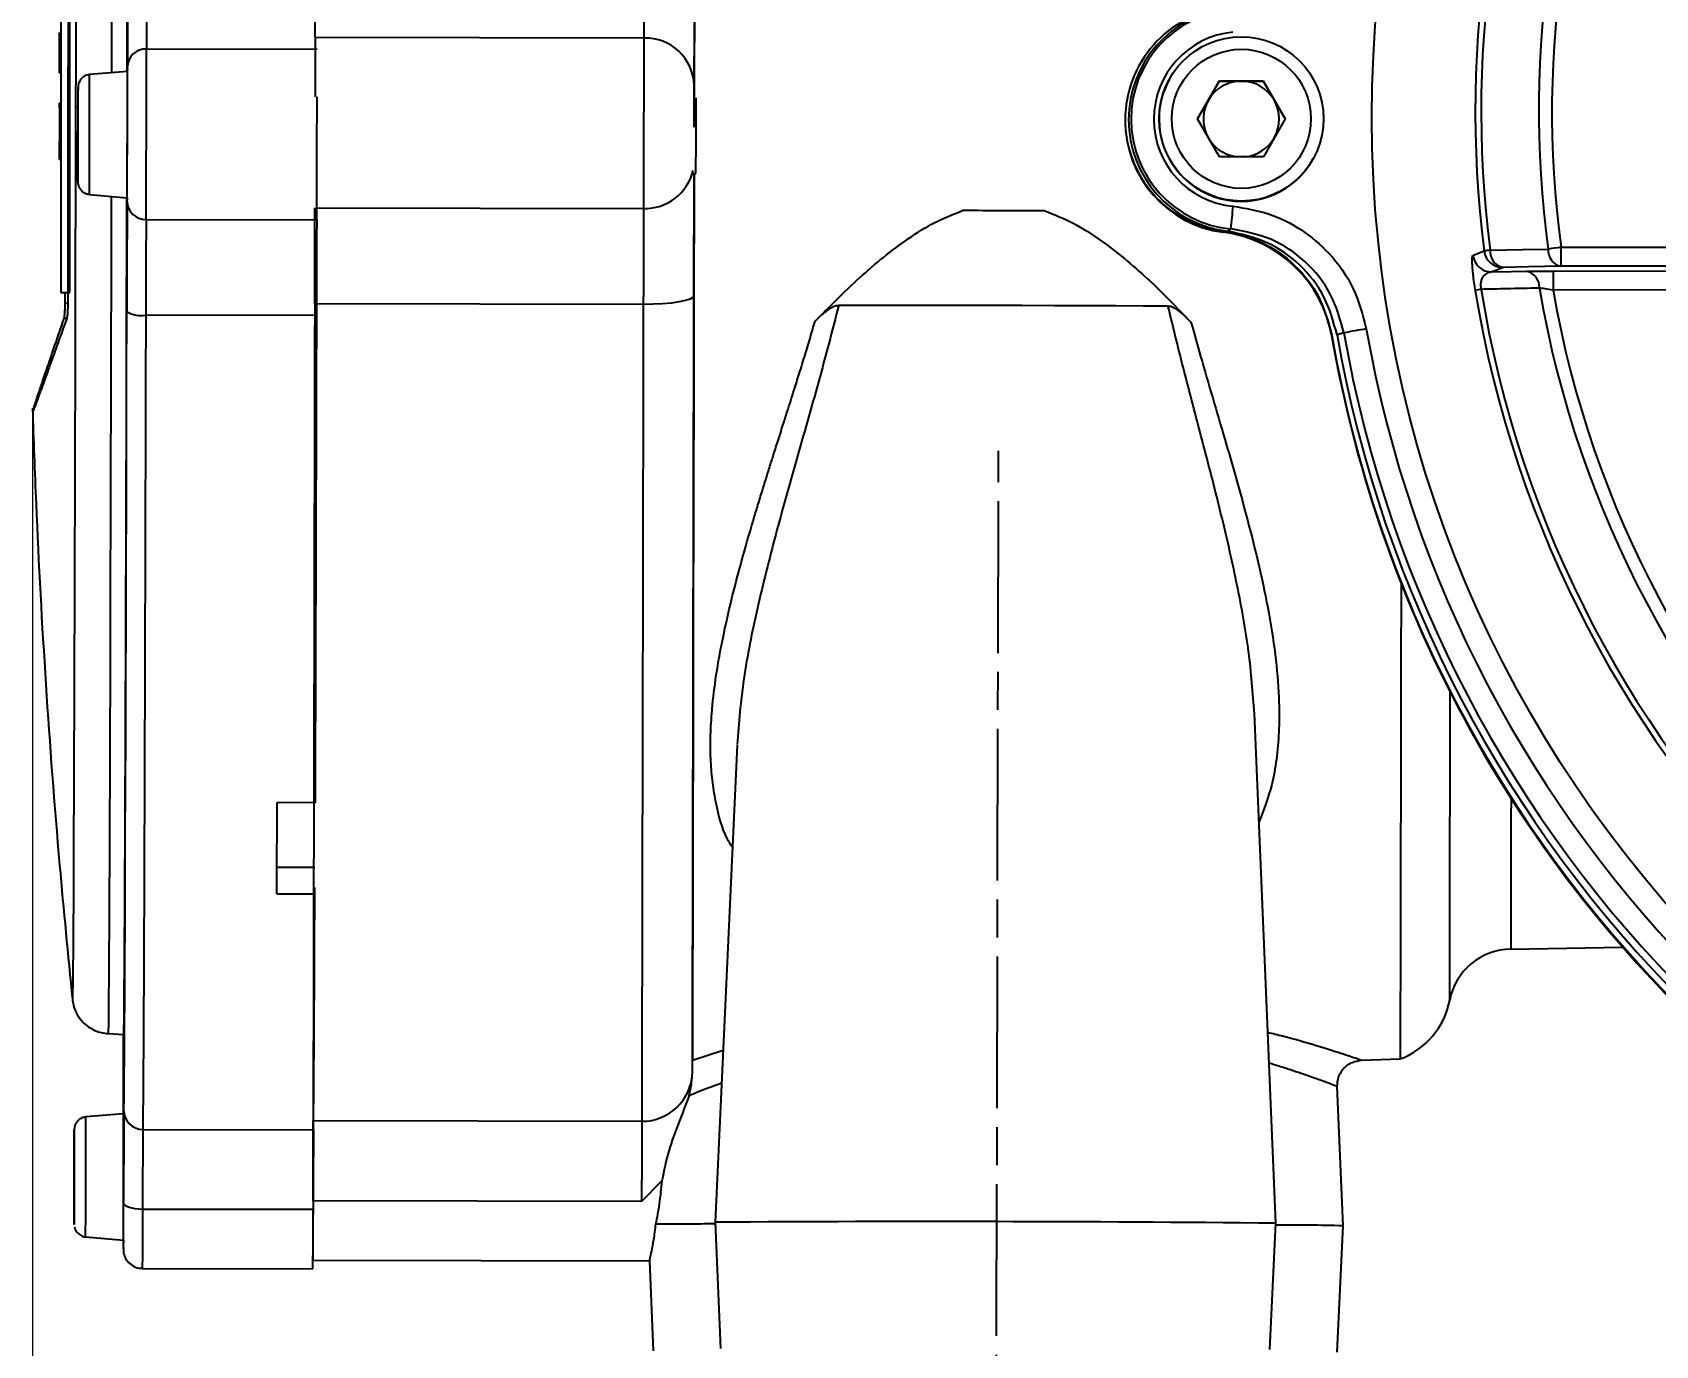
# Model space of a CAD drawing. Header units: millimetres. Extents: x 2462 to 4142, y 835 to 2023.
# Drawn here: x 2825.9 to 2954.3, y 1651.6 to 1755.5 of the extents above; entities that cross this region are included whole.
import ezdxf

# ---------------------------------------------------------------- set-up
doc = ezdxf.new("R2010")
doc.units = ezdxf.units.MM
doc.linetypes.add('AM_ISO08W050', pattern=[18, 12, -1.5, 3, -1.5])
doc.layers.add('AM_7', color=4, linetype='AM_ISO08W050', lineweight=25)
doc.layers.add('标注', color=3, linetype='Continuous', lineweight=13)
doc.styles.add('SLDTEXTSTYLE1', font='txt.shx', dxfattribs={"width": 0.7, "bigfont": 'gbcbig.shx'})
doc.dimstyles.new('SLDDIMSTYLE12$0', dxfattribs={"dimtxt": 12, "dimasz": 10, "dimexe": 0, "dimexo": 0.0625, "dimgap": 0.875, "dimtad": 1, "dimdec": 1, "dimlfac": 1.8, "dimrnd": 1e-09, "dimzin": 12, "dimdsep": 46, "dimtxsty": 'SLDTEXTSTYLE1', "dimcen": 0.09, "dimdle": 8.16, "dimclrd": 3, "dimclre": 3, "dimadec": 0, "dimazin": 3, "dimtfac": 1, "dimtdec": 1, "dimtofl": 0, "dimtmove": 0, "dimatfit": 3, "dimfxl": 0, "dimfrac": 2, "dimtolj": 1, "dimlwd": 5, "dimlwe": 5, "dimarcsym": 0})

# ---------------------------------------------------------------- blocks, each defined once
blk = doc.blocks.new('*D27')
at = {"layer": 'Defpoints', "color": 0, "transparency": 16777216}
for p in [(2825.87, 1725.76), (3069.14, 1591.68), (3069.14, 1578.14)]:
    blk.add_point(p, dxfattribs=at)
at = {"layer": '标注', "color": 3, "lineweight": 5, "transparency": 16777216}
blk.add_line((2825.87, 1725.7), (2825.87, 1578.14), dxfattribs=at)
at = {"layer": '标注', "color": 3, "linetype": 'Continuous', "lineweight": 5, "transparency": 16777216}
for p, q in [((3069.14, 1591.62), (3069.14, 1578.14)), ((2835.87, 1578.14), (3059.14, 1578.14))]:
    blk.add_line(p, q, dxfattribs=at)
at = {"layer": '标注', "color": 3, "transparency": 16777216}
for points in [[(2835.87, 1579.81), (2835.87, 1576.48), (2825.87, 1578.14)], [(3059.14, 1579.81), (3059.14, 1576.48), (3069.14, 1578.14)]]:
    blk.add_solid(points, dxfattribs=at)
at = {"layer": '标注', "color": 0, "transparency": 16777216, "insert": (2946.44, 1584.02), "char_height": 10, "attachment_point": 5, "style": 'SLDTEXTSTYLE1'}
blk.add_mtext('\\A1;245', dxfattribs=at)

msp = doc.modelspace()

# ---------------------------------------------------------------- linework, layer by layer
at = {"color": 7, "linetype": 'Continuous', "lineweight": 25}
for p, q in [((2828.125, 1760.91), (2828.125, 1734.91)), ((2828.825, 1734.91), (2828.825, 1760.91)), ((2828.125, 1755.464), (2828.025, 1755.464)), ((2828.025, 1755.221), (2828.025, 1755.464)), ((2828.125, 1755.221), (2828.025, 1755.221)), ((2828.025, 1754.869), (2828.025, 1755.221)), ((2828.125, 1754.869), (2828.025, 1754.869)), ((2828.025, 1754.707), (2828.025, 1754.869)), ((2828.125, 1754.707), (2828.025, 1754.707)), ((2828.025, 1753.679), (2828.025, 1754.707)), ((2874.246, 1755.049), (2848.246, 1755.098)), ((2828.125, 1753.679), (2828.025, 1753.679)), ((2848.39, 1754.155), (2834.89, 1754.18)), ((2828.125, 1752.814), (2828.025, 1752.814)), ((2828.025, 1752.598), (2828.025, 1752.814)), ((2828.125, 1752.598), (2828.025, 1752.598)), ((2828.025, 1752.435), (2828.025, 1752.598)), ((2828.025, 1752.435), (2828.125, 1752.435)), ((2828.025, 1752.381), (2828.025, 1752.435)), ((2828.125, 1752.381), (2828.025, 1752.381)), ((2828.025, 1752.3), (2828.025, 1752.381)), ((2828.025, 1752.3), (2828.125, 1752.3)), ((2833.383, 1752.415), (2830.395, 1752.159)), ((2915.82, 1751.772), (2915.808, 1751.75)), ((2833.386, 1750.415), (2833.386, 1750.415)), ((2918.061, 1748.647), (2919.784, 1751.652)), ((2918.916, 1750.137), (2919.777, 1751.639)), ((2919.777, 1751.639), (2919.784, 1751.652)), ((2919.777, 1751.639), (2921.509, 1751.645)), ((2919.784, 1751.652), (2923.248, 1751.663)), ((2921.509, 1751.645), (2923.241, 1751.65)), ((2923.241, 1751.65), (2923.248, 1751.663)), ((2923.241, 1751.65), (2924.112, 1750.153)), ((2923.248, 1751.663), (2924.99, 1748.668)), ((2828.125, 1749.91), (2828.025, 1749.91)), ((2828.125, 1749.891), (2828.025, 1749.891)), ((2828.025, 1749.872), (2828.025, 1749.891)), ((2828.125, 1749.872), (2828.025, 1749.872)), ((2828.025, 1749.815), (2828.025, 1749.872)), ((2828.125, 1749.815), (2828.025, 1749.815)), ((2828.025, 1749.626), (2828.025, 1749.815)), ((2828.125, 1749.626), (2828.025, 1749.626)), ((2828.025, 1749.524), (2828.025, 1749.626)), ((2828.125, 1749.524), (2828.025, 1749.524)), ((2828.025, 1749.524), (2828.025, 1746.832)), ((2918.062, 1748.646), (2918.916, 1750.137)), ((2924.112, 1750.153), (2924.983, 1748.656)), ((2912.333, 1748.603), (2912.333, 1748.524)), ((2919.803, 1745.652), (2918.061, 1748.647)), ((2924.99, 1748.668), (2923.267, 1745.663)), ((2828.125, 1746.832), (2828.025, 1746.832)), ((2828.025, 1746.498), (2828.025, 1746.832)), ((2828.025, 1746.473), (2828.125, 1746.473)), ((2828.025, 1746.201), (2828.025, 1746.256)), ((2828.025, 1746.181), (2828.125, 1746.181)), ((2828.025, 1745.89), (2828.125, 1745.89)), ((2828.125, 1745.556), (2828.025, 1745.556)), ((2828.025, 1745.442), (2828.025, 1745.556)), ((2828.125, 1745.442), (2828.025, 1745.442)), ((2828.125, 1745.404), (2828.025, 1745.404)), ((2923.267, 1745.663), (2919.803, 1745.652)), ((2927.215, 1745.515), (2927.227, 1745.537)), ((2833.374, 1744.415), (2833.375, 1744.415)), ((2878.188, 1744.33), (2878.367, 1744.33)), ((2830.377, 1742.682), (2833.364, 1742.415)), ((2848.37, 1741.618), (2874.22, 1741.569)), ((2834.865, 1740.7), (2848.365, 1740.675)), ((2920.098, 1739.688), (2920.098, 1739.767)), ((2946.821, 1738.499), (2993.795, 1738.559)), ((2946.185, 1736.622), (2993.764, 1736.682)), ((2993.795, 1737.054), (2946.82, 1736.994)), ((2993.763, 1735.178), (2946.184, 1735.117)), ((2828.125, 1734.91), (2828.825, 1734.91)), ((2828.457, 1734.052), (2828.456, 1734.91)), ((2828.457, 1734.052), (2828.667, 1734.101)), ((2874.206, 1733.977), (2848.342, 1734.026)), ((2828.378, 1732.868), (2828.594, 1732.916)), ((2848.34, 1733.102), (2834.84, 1733.128)), ((2928.677, 1731.55), (2928.677, 1731.472)), ((2825.885, 1725.457), (2825.886, 1725.466)), ((2924.24, 1661.306), (2922.555, 1701.617)), ((2881.619, 1699.134), (2879.9, 1661.389)), ((2848.235, 1694.569), (2845.235, 1694.575)), ((2845.217, 1689.47), (2848.21, 1689.464)), ((2848.209, 1687.354), (2848.209, 1687.87)), ((2845.209, 1687.36), (2848.209, 1687.354)), ((2942.839, 1682.995), (2951.708, 1683.133)), ((2829.038, 1679), (2829.038, 1679.003)), ((2831.861, 1676.309), (2833.098, 1676.242)), ((2878.094, 1674.214), (2880.519, 1674.99)), ((2878.09, 1673.191), (2878.092, 1673.354)), ((2878.092, 1673.354), (2878.094, 1674.214)), ((2931.042, 1674.201), (2931.021, 1674.207)), ((2931.022, 1674.2), (2934.094, 1674.302)), ((2934.094, 1674.302), (2934.094, 1674.302)), ((2929.57, 1661.107), (2929.109, 1672.119)), ((2833.086, 1669.969), (2830.098, 1669.714)), ((2833.062, 1670.21), (2833.064, 1669.967)), ((2833.086, 1670.143), (2833.084, 1669.969)), ((2834.608, 1668.731), (2848.108, 1668.706)), ((2848.115, 1669.427), (2874.085, 1669.378)), ((2833.089, 1667.969), (2833.089, 1667.969)), ((2874.073, 1663.032), (2875.676, 1664.666)), ((2874.073, 1663.032), (2848.085, 1663.081)), ((2833.078, 1661.969), (2833.078, 1661.969)), ((2848.083, 1662.383), (2834.583, 1662.409)), ((2879.9, 1661.389), (2880.317, 1651.394)), ((2923.785, 1651.314), (2924.24, 1661.306)), ((2929.115, 1651.118), (2929.57, 1661.107)), ((2830.08, 1660.236), (2833.067, 1659.969)), ((2848.069, 1658.391), (2874.69, 1658.341)), ((2874.69, 1658.341), (2874.987, 1651.22)), ((2834.563, 1657.741), (2848.063, 1657.715))]:
    msp.add_line(p, q, dxfattribs=at)
at = {"color": 7, "linetype": 'Continuous', "lineweight": 25, "flags": 128}
for points in [[(2832.129, 1818.582), (2832.135, 1818.504), (2832.142, 1818.094), (2832.149, 1817.335), (2832.156, 1816.23), (2832.161, 1814.785), (2832.166, 1813.007), (2832.17, 1810.904), (2832.173, 1808.488), (2832.175, 1805.77), (2832.176, 1802.764), (2832.176, 1799.484), (2832.176, 1795.947), (2832.174, 1792.17), (2832.172, 1788.172), (2832.168, 1783.972), (2832.164, 1779.592), (2832.159, 1775.053), (2832.154, 1770.377), (2832.147, 1765.588), (2832.14, 1760.71), (2832.132, 1755.765), (2832.126, 1752.307)], [(2833.363, 1752.413), (2833.365, 1753.718), (2833.374, 1758.706), (2833.381, 1763.637), (2833.388, 1768.487), (2833.394, 1773.233), (2833.399, 1777.85), (2833.404, 1782.316), (2833.408, 1786.608), (2833.41, 1790.705), (2833.412, 1794.586), (2833.413, 1798.233), (2833.413, 1801.626), (2833.412, 1804.75), (2833.41, 1807.588), (2833.408, 1810.126), (2833.404, 1812.352), (2833.4, 1814.255), (2833.395, 1815.825), (2833.389, 1817.054), (2833.382, 1817.936), (2833.374, 1818.468), (2833.366, 1818.645)], [(2874.26, 1762.602), (2874.258, 1761.352), (2874.255, 1760.154), (2874.253, 1759.027), (2874.251, 1757.989), (2874.249, 1757.058), (2874.248, 1756.249), (2874.247, 1755.576), (2874.246, 1755.049)], [(2878.25, 1757.33), (2878.24, 1752.033), (2878.237, 1750.33)], [(2874.246, 1755.049), (2874.244, 1754.25), (2874.242, 1753.103), (2874.239, 1751.675), (2874.236, 1750.051), (2874.233, 1748.324), (2874.23, 1746.596), (2874.227, 1744.967), (2874.224, 1743.533), (2874.222, 1742.378), (2874.22, 1741.569)], [(2833.361, 1742.415), (2833.363, 1742.243), (2833.366, 1742.42), (2833.369, 1742.94), (2833.373, 1743.766), (2833.376, 1744.843), (2833.379, 1746.097), (2833.382, 1747.443), (2833.384, 1748.789), (2833.386, 1750.043), (2833.386, 1751.12), (2833.386, 1751.946), (2833.385, 1752.466), (2833.383, 1752.643), (2833.383, 1752.643)], [(2833.383, 1752.643), (2833.38, 1752.466), (2833.38, 1752.414)], [(2829.464, 1743.868), (2829.465, 1743.784), (2829.467, 1743.691), (2829.469, 1743.963), (2829.472, 1744.574), (2829.475, 1745.464), (2829.478, 1746.545), (2829.48, 1747.712), (2829.482, 1748.851), (2829.483, 1749.85), (2829.482, 1750.611), (2829.481, 1751.06), (2829.48, 1751.153), (2829.477, 1750.881), (2829.474, 1750.27), (2829.471, 1749.38), (2829.469, 1748.299), (2829.466, 1747.132), (2829.464, 1745.993), (2829.464, 1745.993)], [(2829.286, 1747.451), (2829.276, 1742.492), (2829.266, 1737.56), (2829.255, 1732.679), (2829.244, 1727.876), (2829.233, 1723.176), (2829.221, 1718.603), (2829.208, 1714.182), (2829.196, 1709.936), (2829.184, 1705.886), (2829.171, 1702.056), (2829.158, 1698.463), (2829.146, 1695.128), (2829.133, 1692.068), (2829.121, 1689.299), (2829.109, 1686.835), (2829.097, 1684.69), (2829.086, 1682.875), (2829.075, 1681.399), (2829.065, 1680.269), (2829.055, 1679.493), (2829.045, 1679.074), (2829.038, 1679)], [(2829.464, 1745.993), (2829.464, 1744.994), (2829.464, 1744.894)], [(2878.226, 1744.33), (2878.22, 1741.407), (2878.21, 1736.129), (2878.2, 1730.911), (2878.191, 1725.778), (2878.181, 1720.754), (2878.172, 1715.866), (2878.163, 1711.136), (2878.155, 1706.59), (2878.147, 1702.248), (2878.139, 1698.134), (2878.132, 1694.266), (2878.125, 1690.664), (2878.119, 1687.346), (2878.113, 1684.329), (2878.108, 1681.627), (2878.103, 1679.253), (2878.1, 1677.22), (2878.096, 1675.538), (2878.094, 1674.214)], [(2832.107, 1742.527), (2832.104, 1740.784), (2832.093, 1735.823), (2832.082, 1730.92), (2832.071, 1726.098), (2832.059, 1721.382), (2832.047, 1716.795), (2832.035, 1712.36), (2832.022, 1708.098), (2832.01, 1704.03), (2831.997, 1700.177), (2831.984, 1696.558), (2831.972, 1693.191), (2831.959, 1690.091), (2831.947, 1687.276), (2831.934, 1684.758), (2831.923, 1682.55), (2831.911, 1680.662), (2831.9, 1679.105), (2831.889, 1677.886), (2831.879, 1677.011), (2831.87, 1676.485), (2831.861, 1676.309)], [(2833.098, 1676.242), (2833.102, 1676.286), (2833.111, 1676.64), (2833.121, 1677.348), (2833.132, 1678.404), (2833.142, 1679.805), (2833.154, 1681.542), (2833.166, 1683.608), (2833.178, 1685.991), (2833.19, 1688.681), (2833.203, 1691.664), (2833.215, 1694.924), (2833.228, 1698.446), (2833.241, 1702.213), (2833.254, 1706.204), (2833.266, 1710.401), (2833.279, 1714.783), (2833.291, 1719.327), (2833.303, 1724.011), (2833.314, 1728.813), (2833.326, 1733.706), (2833.336, 1738.669), (2833.344, 1742.416)], [(2874.22, 1741.569), (2874.219, 1741.036), (2874.218, 1740.356), (2874.217, 1739.54), (2874.215, 1738.604), (2874.213, 1737.561), (2874.211, 1736.43), (2874.208, 1735.228), (2874.206, 1733.977)], [(2939.845, 1737.851), (2940.346, 1738.051), (2940.74, 1738.209)], [(2941.204, 1738.271), (2943.776, 1738.321), (2945.797, 1738.36)], [(2942.228, 1736.899), (2941.726, 1736.701), (2941.332, 1736.545)], [(2941.332, 1736.545), (2942.877, 1736.577), (2944.091, 1736.602)], [(2946.82, 1736.994), (2944.248, 1736.941), (2942.228, 1736.899)], [(2874.206, 1733.977), (2874.196, 1728.714), (2874.187, 1723.539), (2874.177, 1718.474), (2874.168, 1713.544), (2874.159, 1708.769), (2874.15, 1704.172), (2874.142, 1699.774), (2874.134, 1695.594), (2874.127, 1691.652), (2874.12, 1687.964), (2874.113, 1684.548), (2874.107, 1681.42), (2874.102, 1678.593), (2874.097, 1676.081), (2874.093, 1673.894), (2874.09, 1672.042), (2874.087, 1670.535), (2874.085, 1669.378)], [(2878.207, 1734.673), (2878.13, 1734.536), (2877.902, 1734.404), (2877.533, 1734.283), (2877.035, 1734.178), (2876.429, 1734.091), (2875.737, 1734.028), (2874.987, 1733.989), (2874.206, 1733.977)], [(2889.677, 1733.921), (2891.751, 1733.922), (2894.022, 1733.921), (2896.448, 1733.92), (2898.982, 1733.917), (2901.576, 1733.913), (2904.183, 1733.908), (2906.752, 1733.902), (2909.236, 1733.894), (2911.587, 1733.886), (2913.761, 1733.878), (2915.718, 1733.869)], [(2833.11, 1670.21), (2833.121, 1671.329), (2833.133, 1672.792), (2833.145, 1674.593), (2833.157, 1676.724), (2833.17, 1679.175), (2833.183, 1681.934), (2833.196, 1684.991), (2833.209, 1688.329), (2833.222, 1691.935), (2833.236, 1695.793), (2833.249, 1699.884), (2833.263, 1704.19), (2833.276, 1708.692), (2833.289, 1713.369), (2833.302, 1718.201), (2833.314, 1723.165), (2833.326, 1728.238), (2833.338, 1733.399)], [(2834.84, 1733.128), (2834.828, 1727.869), (2834.816, 1722.698), (2834.803, 1717.639), (2834.79, 1712.715), (2834.777, 1707.949), (2834.763, 1703.361), (2834.75, 1698.972), (2834.736, 1694.803), (2834.722, 1690.872), (2834.708, 1687.197), (2834.695, 1683.794), (2834.682, 1680.68), (2834.668, 1677.867), (2834.656, 1675.37), (2834.643, 1673.198), (2834.631, 1671.363), (2834.619, 1669.872), (2834.608, 1668.731)], [(2848.34, 1733.102), (2848.328, 1727.81), (2848.315, 1722.607), (2848.303, 1717.517), (2848.289, 1712.565), (2848.276, 1707.773), (2848.263, 1703.162), (2848.249, 1698.754), (2848.235, 1694.569)], [(2934.165, 1711.91), (2934.162, 1710.584), (2934.154, 1706.295), (2934.147, 1702.205), (2934.139, 1698.332), (2934.133, 1694.696), (2934.126, 1691.314), (2934.12, 1688.201), (2934.115, 1685.373), (2934.11, 1682.843), (2934.106, 1680.624), (2934.103, 1678.725), (2934.1, 1677.155), (2934.097, 1675.924), (2934.096, 1675.035), (2934.095, 1674.493), (2934.094, 1674.302)], [(2938.009, 1678.948), (2938.009, 1679.027), (2938.01, 1679.444), (2938.011, 1680.215), (2938.013, 1681.339), (2938.016, 1682.807), (2938.019, 1684.614), (2938.023, 1686.749), (2938.028, 1689.202), (2938.033, 1691.959), (2938.039, 1695.006), (2938.045, 1698.328), (2938.052, 1701.908), (2938.054, 1703.297)], [(2845.209, 1687.36), (2845.212, 1688.21), (2845.216, 1689.076), (2845.219, 1689.957), (2845.222, 1690.852), (2845.225, 1691.762), (2845.229, 1692.686), (2845.232, 1693.623), (2845.235, 1694.575)], [(2942.862, 1694.916), (2942.859, 1693.363), (2942.854, 1690.875), (2942.85, 1688.709), (2942.847, 1686.877), (2942.844, 1685.39), (2942.842, 1684.255), (2942.84, 1683.479), (2942.839, 1683.067), (2942.839, 1682.995)], [(2833.064, 1659.969), (2833.065, 1659.921), (2833.067, 1659.743), (2833.069, 1659.921), (2833.072, 1660.44), (2833.076, 1661.266), (2833.079, 1662.343), (2833.082, 1663.598), (2833.085, 1664.943), (2833.088, 1666.289), (2833.089, 1667.543), (2833.09, 1668.62), (2833.089, 1669.447), (2833.088, 1669.966), (2833.086, 1670.143), (2833.086, 1670.143)], [(2829.18, 1668.435), (2829.178, 1667.825), (2829.175, 1666.935), (2829.172, 1665.854), (2829.169, 1664.686), (2829.168, 1663.548), (2829.167, 1662.549), (2829.167, 1661.787), (2829.168, 1661.338), (2829.17, 1661.245), (2829.172, 1661.518), (2829.175, 1662.129), (2829.178, 1663.018), (2829.181, 1664.1), (2829.183, 1665.267), (2829.185, 1666.406), (2829.186, 1667.405), (2829.186, 1668.166), (2829.185, 1668.615), (2829.184, 1668.719)], [(2829.184, 1668.719), (2829.183, 1668.708), (2829.18, 1668.435)], [(2874.085, 1669.378), (2874.084, 1669.062), (2874.083, 1668.588), (2874.082, 1667.965), (2874.081, 1667.201), (2874.079, 1666.31), (2874.077, 1665.307), (2874.075, 1664.208), (2874.073, 1663.032)], [(2834.583, 1662.409), (2834.29, 1662.42), (2834.009, 1662.45), (2833.75, 1662.499), (2833.522, 1662.565), (2833.335, 1662.646), (2833.196, 1662.737), (2833.111, 1662.836), (2833.082, 1662.939)], [(2834.583, 1662.409), (2834.579, 1660.866), (2834.574, 1659.56), (2834.57, 1658.57), (2834.566, 1657.951), (2834.563, 1657.741), (2834.563, 1657.741)], [(2833.062, 1659.97), (2833.063, 1659.702), (2833.063, 1659.701)], [(2833.063, 1659.701), (2833.064, 1659.295), (2833.067, 1659.295), (2833.07, 1659.658)]]:
    msp.add_lwpolyline(points, dxfattribs=at)
at = {"color": 7, "linetype": 'Continuous', "lineweight": 25}
for centre, radius in [((3026.511, 1748.766), 94.663), ((2921.524, 1748.654), 6.5), ((2921.526, 1748.658), 5.5)]:
    msp.add_circle(centre, radius, dxfattribs=at)
for centre, radius, start, end in [((3026.772, 1749.242), 86.736, 352.83814, 187.30792), ((3026.773, 1749.245), 86.27, 352.83813, 187.30793), ((3026.781, 1749.258), 81.714, 352.48125, 187.66482), ((3026.781, 1749.26), 80.681, 352.48124, 187.66483), ((5524.33, 1755.911), 2690.945, 179.881276, 180.066691), ((5174.841, 1756.904), 2339.952, 179.881276, 180.066691), ((2921.491, 1748.595), 8.89, 96.98978, 263.15691), ((2921.509, 1748.627), 8.712, 95.44582, 264.70086), ((2874.36, 1751.171), 3.881, 1.80798, 91.68764), ((2921.512, 1748.632), 6.912, 95.44583, 264.70085), ((2834.841, 1752.726), 1.456, 88.07281, 177.89879), ((348.633, 1752.125), 2486.258, 359.736703, 0.04736), ((1740.417, 1749.474), 1089.981, 359.642939, 0.141123), ((1683.291, 1749.582), 1150.095, 359.642939, 0.141123), ((831.651, 1751.215), 2001.736, 359.739298, 0.044764), ((2921.512, 1748.632), 6.5, 151.33654, 180.18019), ((2921.519, 1748.645), 3, 90.17977, 150.17994), ((2921.519, 1748.645), 3, 30.18021, 90.17985), ((376.674, 1751.944), 2471.716, 359.738774, 359.9639), ((2697.923, 1749.281), 180.459, 359.74439, 0.33318), ((2921.519, 1748.645), 3, 150.18007, 204.99697), ((2921.519, 1748.645), 3, 330.18008, 30.18027), ((2277.077, 1748.225), 601.303, 359.628875, 0.02389), ((2921.233, 1748.516), 8.9, 179.94627, 262.67299), ((2921.512, 1748.632), 6.5, 180.18018, 331.33619), ((2921.519, 1748.645), 3, 215.36346, 264.93578), ((2921.519, 1748.645), 3, 275.42388, 330.17995), ((2874.336, 1745.49), 3.922, 268.31114, 346.33156), ((5524.302, 1728.833), 2690.968, 179.717372, 179.902786), ((2834.821, 1742.155), 1.456, 181.88531, 271.71128), ((2588.718, 1772.119), 333.541, 354.46584, 354.776), ((5174.809, 1729.158), 2339.972, 179.717372, 179.902786), ((5188.309, 1729.132), 2339.973, 179.717372, 179.902786), ((2918.823, 1729.77), 10, 9.79777, 82.67294), ((2941.332, 1738.046), 1.5, 187.44209, 269.97419), ((2945.184, 1706.949), 31.574, 97.24268, 98.09111), ((2942.229, 1738.4), 1.501, 187.31768, 269.97405), ((2942.512, 1738.18), 1.312, 176.01276, 257.48158), ((2947.103, 1738.273), 1.309, 176.18654, 257.51891), ((2999.854, 1344.005), 398.042, 97.65651, 97.80527), ((2717.676, 1737.84), 229.146, 359.78854, 0.16471), ((2943.815, 1735.337), 1.295, 357.15964, 77.71747), ((3175.329, 1735.776), 229.146, 179.78854, 180.16471), ((2945.657, 1703.181), 32.402, 99.16332, 99.99024), ((3026.736, 1749.177), 87.837, 189.2274, 262.22982), ((3026.738, 1749.18), 87.371, 189.2274, 262.22982), ((3026.745, 1749.193), 82.815, 189.67715, 261.85282), ((3026.746, 1749.195), 81.782, 189.91182, 261.65393), ((2834.482, 1735.439), 2.339, 240.72083, 278.81017), ((3026.233, 1748.303), 98.999, 189.66157, 229.67541), ((3026.233, 1748.397), 99, 189.79776, 259.98721), ((3026.491, 1748.729), 98.897, 189.98805, 260.15852), ((2962.539, 1552.564), 182.163, 99.83918, 100.40576), ((3026.509, 1748.762), 98.358, 189.97103, 260.17554), ((3026.512, 1748.767), 96.56, 189.97103, 260.17554), ((-679.993, 1697.168), 3528.216, 359.537796, 359.840635), ((2942.917, 1677.996), 5, 90.89234, 169.02358), ((2931.884, 1680.136), 6.238, 290.74804, 349.02358), ((4082.251, 1677.617), 1249.211, 180.06293, 180.33972), ((2874.124, 1673.347), 3.969, 269.43252, 357.74848), ((1741.324, 1667.027), 1088.777, 359.642663, 0.141399), ((1684.265, 1667.134), 1148.825, 359.642663, 0.141399), ((4328.959, 1660.686), 1495.878, 179.635228, 179.913718), ((2834.599, 1670.22), 1.489, 180.3825, 270.35096), ((4135.346, 1660.45), 1300.764, 179.635228, 179.913718), ((4148.845, 1660.425), 1300.763, 179.635228, 179.913718), ((1859.328, 1664.761), 973.755, 359.699687, 359.892774), ((2319.819, 1662.351), 528.264, 359.49715, 0.00348), ((2880.586, 1067.942), 593.31, 90.065658, 90.522232), ((2896.875, -1103.217), 2764.658, 89.432878, 90.351802), ((2924.654, 1465.484), 195.684, 88.56072, 90.1233)]:
    msp.add_arc(centre, radius, start, end, dxfattribs=at)
for points, knots in [([(2829.298, 1815.908), (2829.302, 1815.819), (2829.311, 1815.638), (2829.322, 1814.138), (2829.331, 1811.64), (2829.338, 1808.015), (2829.342, 1803.305), (2829.344, 1797.576), (2829.342, 1791.141), (2829.337, 1784.244), (2829.331, 1777.114), (2829.322, 1769.719), (2829.311, 1762.227), (2829.299, 1754.793), (2829.29, 1749.867), (2829.286, 1747.451)], [0, 0, 0, 0, 0.0736754, 0.1504344, 0.2298849, 0.3115242, 0.3947507, 0.4788859, 0.5632051, 0.6400411, 0.7158686, 0.7901842, 0.8625449, 0.9325805, 1, 1, 1, 1]), ([(2828.717, 1760.852), (2828.708, 1758.684), (2828.688, 1754.245), (2828.671, 1747.452), (2828.663, 1740.658), (2828.666, 1736.22), (2828.667, 1734.051)], [0, 0, 0, 0, 0.2442183, 0.4999999, 0.7557815, 1, 1, 1, 1]), ([(2878.239, 1751.293), (2878.24, 1751.787), (2878.241, 1752.792), (2878.246, 1755.317), (2878.252, 1758.382), (2878.256, 1760.718), (2878.259, 1761.866)], [0, 0, 0, 0, 0.2457963, 0.5, 0.7542037, 1, 1, 1, 1]), ([(2848.246, 1755.098), (2848.245, 1754.786), (2848.244, 1754.16), (2848.241, 1752.515), (2848.238, 1751.192), (2848.237, 1750.431), (2848.237, 1750.387)], [0, 0, 0, 0, 0.3266104, 0.6532207, 0.9798311, 1, 1, 1, 1]), ([(2828.025, 1752.814), (2828.025, 1752.88), (2828.025, 1753.058), (2828.025, 1753.346), (2828.025, 1753.568), (2828.025, 1753.679)], [0, 0, 0, 0, 0.2309563, 0.6153551, 1, 1, 1, 1]), ([(2830.393, 1752.14), (2830.315, 1752.135), (2830.135, 1752.125), (2829.9, 1751.991), (2829.712, 1751.817), (2829.593, 1751.638), (2829.527, 1751.477), (2829.496, 1751.353), (2829.486, 1751.271), (2829.482, 1751.232), (2829.481, 1751.21), (2829.48, 1751.191), (2829.48, 1751.161), (2829.479, 1751.08), (2829.477, 1750.962), (2829.476, 1750.748), (2829.476, 1750.736)], [0, 0, 0, 0, 0.0737169, 0.1702755, 0.2500217, 0.3174267, 0.3729165, 0.4156756, 0.4400222, 0.4534081, 0.4648702, 0.4816966, 0.5170365, 0.6487935, 0.9802805, 1, 1, 1, 1]), ([(2878.232, 1747.988), (2878.233, 1748.093), (2878.233, 1748.508), (2878.235, 1749.267), (2878.236, 1750.15), (2878.238, 1750.88), (2878.238, 1751.158), (2878.239, 1751.293)], [0, 0, 0, 0, 0.0764359, 0.3019499, 0.5382179, 0.774486, 1, 1, 1, 1]), ([(2829.473, 1748.687), (2829.473, 1748.971), (2829.474, 1749.31), (2829.476, 1749.62), (2829.476, 1749.701), (2829.477, 1749.572), (2829.478, 1749.439), (2829.479, 1749.457), (2829.479, 1749.368), (2829.479, 1749.134), (2829.479, 1748.823), (2829.478, 1748.283), (2829.477, 1747.766), (2829.477, 1747.312), (2829.476, 1747.041), (2829.475, 1746.642), (2829.474, 1746.217), (2829.472, 1745.531), (2829.471, 1745.224), (2829.47, 1745.143), (2829.469, 1745.272), (2829.468, 1745.405), (2829.467, 1745.387), (2829.467, 1745.476), (2829.467, 1745.711), (2829.467, 1746.021), (2829.468, 1746.561), (2829.469, 1747.078), (2829.469, 1747.532), (2829.47, 1747.803), (2829.471, 1748.199), (2829.472, 1748.465), (2829.473, 1748.687)], [0, 0, 0, 0, 0.0662649, 0.0793317, 0.0917493, 0.1205736, 0.1985399, 0.2267612, 0.2498448, 0.2658901, 0.2845053, 0.318085, 0.3794264, 0.4082507, 0.4206683, 0.4337351, 0.5, 0.5662649, 0.5793317, 0.5917493, 0.6205736, 0.6985399, 0.7267612, 0.7498448, 0.7658901, 0.7845053, 0.818085, 0.8794264, 0.9082507, 0.9206683, 0.9337351, 1, 1, 1, 1]), ([(2828.025, 1746.181), (2828.025, 1746.223), (2828.025, 1746.299), (2828.025, 1746.388), (2828.025, 1746.445), (2828.025, 1746.469), (2828.025, 1746.472), (2828.025, 1746.473)], [0, 0, 0, 0, 0.2950391, 0.5335944, 0.7263852, 0.8881167, 1, 1, 1, 1]), ([(2828.025, 1745.89), (2828.025, 1745.893), (2828.025, 1745.899), (2828.025, 1745.952), (2828.025, 1746.028), (2828.025, 1746.11), (2828.025, 1746.162), (2828.025, 1746.181)], [0, 0, 0, 0, 0.1979484, 0.397719, 0.6289038, 0.8619952, 1, 1, 1, 1]), ([(2828.025, 1745.556), (2828.025, 1745.622), (2828.025, 1745.727), (2828.025, 1745.832), (2828.025, 1745.87)], [0, 0, 0, 0, 0.6362211, 1, 1, 1, 1]), ([(2829.464, 1745.992), (2829.464, 1745.821), (2829.464, 1745.322), (2829.463, 1744.61), (2829.464, 1743.99), (2829.464, 1743.752), (2829.466, 1743.671), (2829.465, 1743.655), (2829.469, 1743.595), (2829.478, 1743.512), (2829.51, 1743.364), (2829.601, 1743.155), (2829.779, 1742.93), (2830.045, 1742.743), (2830.261, 1742.708), (2830.362, 1742.691)], [0, 0, 0, 0, 0.0985995, 0.2878983, 0.4777684, 0.6680791, 0.7165624, 0.7504867, 0.7578943, 0.7675649, 0.7980747, 0.8356015, 0.8864138, 0.9467896, 1, 1, 1, 1]), ([(2878.207, 1734.673), (2878.21, 1735.824), (2878.214, 1738.167), (2878.22, 1741.22), (2878.224, 1743.355), (2878.225, 1744.113), (2878.226, 1744.33)], [0, 0, 0, 0, 0.2869892, 0.5837948, 0.8806003, 1, 1, 1, 1]), ([(2920.873, 1741.75), (2921.823, 1741.593), (2923.718, 1741.28), (2926.317, 1739.962), (2928.646, 1737.998), (2930.546, 1735.33), (2931.122, 1733.143), (2931.411, 1732.048)], [0, 0, 0, 0, 0.1872716, 0.3736538, 0.5608014, 0.7799695, 1, 1, 1, 1]), ([(2887.796, 1732.643), (2888.947, 1733.807), (2891.26, 1736.148), (2894.442, 1738.749), (2897.21, 1740.506), (2898.703, 1741.099), (2899.457, 1741.398)], [0, 0, 0, 0, 0.3351729, 0.6736325, 0.8353953, 1, 1, 1, 1]), ([(2905.986, 1741.385), (2906.746, 1741.078), (2908.283, 1740.459), (2911.031, 1738.671), (2914.171, 1736.058), (2916.412, 1733.745), (2917.54, 1732.581)], [0, 0, 0, 0, 0.1664395, 0.33683, 0.6662108, 1, 1, 1, 1]), ([(2920.432, 1739.768), (2920.483, 1739.802), (2920.575, 1739.862), (2920.665, 1739.925), (2920.704, 1739.952)], [0, 0, 0, 0, 0.56, 1, 1, 1, 1]), ([(2929.093, 1731.576), (2928.811, 1732.608), (2928.247, 1734.669), (2926.225, 1737.211), (2923.573, 1739.089), (2921.48, 1739.541), (2920.432, 1739.768)], [0, 0, 0, 0, 0.2500466, 0.4994486, 0.7493959, 1, 1, 1, 1]), ([(2929.637, 1731.731), (2929.347, 1732.783), (2928.766, 1734.888), (2926.673, 1737.467), (2923.929, 1739.341), (2921.779, 1739.748), (2920.704, 1739.952)], [0, 0, 0, 0, 0.24974351, 0.4995348, 0.74962295, 1, 1, 1, 1]), ([(2940.036, 1735.092), (2940.003, 1735.3), (2939.937, 1735.73), (2939.867, 1736.31), (2939.818, 1736.814), (2939.786, 1737.32), (2939.785, 1737.748), (2939.824, 1737.816), (2939.845, 1737.851)], [0, 0, 0, 0, 0.1205701, 0.248545, 0.3726337, 0.5008274, 0.7400783, 1, 1, 1, 1]), ([(2941.332, 1736.545), (2941.094, 1736.497), (2940.803, 1736.439), (2940.553, 1736.037), (2940.472, 1735.801), (2940.447, 1735.552), (2940.463, 1735.333), (2940.485, 1735.224), (2940.497, 1735.169)], [0, 0, 0, 0, 0.5643515, 0.6914278, 0.805879, 0.905621, 0.952395, 1, 1, 1, 1]), ([(2944.091, 1736.602), (2944.441, 1736.608), (2945.069, 1736.618), (2945.843, 1736.621), (2946.185, 1736.622)], [0, 0, 0, 0, 0.55921, 1, 1, 1, 1]), ([(2945.108, 1735.272), (2944.247, 1735.253), (2942.71, 1735.219), (2941.173, 1735.185), (2940.497, 1735.169)], [0, 0, 0, 0, 0.5600002, 1, 1, 1, 1]), ([(2946.184, 1735.117), (2945.965, 1735.151), (2945.569, 1735.212), (2945.251, 1735.254), (2945.108, 1735.272)], [0, 0, 0, 0, 0.5527153, 1, 1, 1, 1]), ([(2828.378, 1732.868), (2828.391, 1732.919), (2828.415, 1733.015), (2828.439, 1733.307), (2828.455, 1733.646), (2828.456, 1733.914), (2828.457, 1734.052)], [0, 0, 0, 0, 0.2756722, 0.5193528, 0.7529471, 1, 1, 1, 1]), ([(2828.667, 1734.051), (2828.666, 1733.914), (2828.664, 1733.646), (2828.648, 1733.307), (2828.622, 1733.015), (2828.597, 1732.919), (2828.584, 1732.868)], [0, 0, 0, 0, 0.2468652, 0.4800542, 0.7236415, 1, 1, 1, 1]), ([(2878.092, 1673.354), (2878.093, 1673.875), (2878.095, 1674.926), (2878.1, 1677.406), (2878.106, 1680.584), (2878.113, 1684.519), (2878.122, 1689.167), (2878.132, 1694.465), (2878.143, 1700.334), (2878.155, 1706.687), (2878.167, 1713.396), (2878.181, 1720.355), (2878.194, 1727.44), (2878.203, 1732.276), (2878.207, 1734.673)], [0, 0, 0, 0, 0.0799787, 0.161403, 0.2441777, 0.3289195, 0.4142314, 0.5, 0.5857633, 0.6710753, 0.7558223, 0.8385919, 0.9200188, 1, 1, 1, 1]), ([(2889.677, 1733.921), (2889.146, 1731.886), (2888.067, 1727.75), (2886.317, 1721.707), (2884.642, 1715.737), (2883.193, 1709.949), (2882.055, 1704.371), (2881.764, 1700.881), (2881.62, 1699.165)], [0, 0, 0, 0, 0.1647618, 0.3350321, 0.5023467, 0.6708007, 0.8381304, 1, 1, 1, 1]), ([(2887.796, 1732.643), (2888.086, 1732.931), (2888.523, 1733.364), (2889.099, 1733.745), (2889.439, 1733.896), (2889.601, 1733.913), (2889.677, 1733.921)], [0, 0, 0, 0, 0.4983644, 0.7492891, 0.8823643, 1, 1, 1, 1]), ([(2922.556, 1701.612), (2922.434, 1703.237), (2922.188, 1706.524), (2921.239, 1711.714), (2920.026, 1717.067), (2918.612, 1722.572), (2917.118, 1728.161), (2916.18, 1731.984), (2915.718, 1733.869)], [0, 0, 0, 0, 0.1636214, 0.3309929, 0.4979894, 0.6651428, 0.8348493, 1, 1, 1, 1]), ([(2915.718, 1733.869), (2915.79, 1733.86), (2915.942, 1733.843), (2916.268, 1733.691), (2916.825, 1733.307), (2917.254, 1732.871), (2917.54, 1732.581)], [0, 0, 0, 0, 0.1176897, 0.2509968, 0.5013578, 1, 1, 1, 1]), ([(2825.889, 1725.488), (2825.896, 1725.515), (2825.91, 1725.568), (2825.959, 1725.729), (2826.037, 1725.971), (2826.152, 1726.325), (2826.339, 1726.887), (2826.628, 1727.748), (2827.063, 1729.03), (2827.633, 1730.7), (2828.127, 1732.138), (2828.378, 1732.868)], [0, 0, 0, 0, 0.0695718, 0.1399778, 0.2131547, 0.2960617, 0.3930774, 0.5249841, 0.67293, 0.8337924, 1, 1, 1, 1]), ([(2828.584, 1732.868), (2828.318, 1732.125), (2827.794, 1730.662), (2827.186, 1728.969), (2826.719, 1727.677), (2826.392, 1726.782), (2826.177, 1726.196), (2826.041, 1725.836), (2825.964, 1725.636), (2825.94, 1725.577), (2825.931, 1725.558)], [0, 0, 0, 0, 0.1779854, 0.3508049, 0.5097393, 0.6510946, 0.7713641, 0.8692128, 0.9561092, 1, 1, 1, 1]), ([(2881.25, 1691.024), (2881.117, 1691.246), (2880.48, 1692.313), (2880.037, 1694.062), (2879.671, 1696.144), (2879.53, 1697.854), (2879.507, 1699.682), (2879.617, 1701.836), (2879.908, 1704.367), (2880.41, 1707.246), (2881.07, 1710.22), (2881.866, 1713.302), (2882.567, 1715.76), (2883.112, 1717.584), (2883.449, 1718.689), (2883.794, 1719.806), (2884.138, 1720.904), (2884.484, 1722.003), (2884.856, 1723.172), (2885.228, 1724.342), (2885.663, 1725.706), (2886.092, 1727.06), (2886.566, 1728.569), (2886.994, 1729.955), (2887.413, 1731.339), (2887.673, 1732.223), (2887.796, 1732.643)], [0, 0, 0, 0, 0.0223291, 0.107433, 0.1520622, 0.1982657, 0.2461795, 0.2959252, 0.3630825, 0.4345447, 0.504377, 0.5735658, 0.6485596, 0.6720734, 0.6968166, 0.7227893, 0.7467896, 0.7698616, 0.7955548, 0.8238682, 0.8466316, 0.8845664, 0.9117083, 0.9439963, 0.9734261, 1, 1, 1, 1]), ([(2917.54, 1732.581), (2917.829, 1731.547), (2918.433, 1729.389), (2919.381, 1726.173), (2920.317, 1722.99), (2921.202, 1719.918), (2922.091, 1716.674), (2922.96, 1713.202), (2923.739, 1709.488), (2924.288, 1705.901), (2924.531, 1702.778), (2924.52, 1700.173), (2924.327, 1698.009), (2923.903, 1695.586), (2923.29, 1694), (2922.914, 1693.027)], [0, 0, 0, 0, 0.0696737, 0.1453647, 0.2203792, 0.2906624, 0.3616333, 0.451857, 0.542691, 0.6371407, 0.7250815, 0.7885006, 0.8492592, 0.9076168, 1, 1, 1, 1]), ([(2929.637, 1731.731), (2929.536, 1731.701), (2929.355, 1731.648), (2929.173, 1731.598), (2929.093, 1731.576)], [0, 0, 0, 0, 0.56, 1, 1, 1, 1]), ([(2825.874, 1725.765), (2825.962, 1723.25), (2826.217, 1715.963), (2826.884, 1703.914), (2827.864, 1690.84), (2828.687, 1682.545), (2829.038, 1679.003)], [0, 0, 0, 0, 0.1610355, 0.4665979, 0.7721951, 1, 1, 1, 1]), ([(2829.038, 1679.003), (2829.044, 1678.948), (2829.053, 1678.859), (2829.104, 1678.598), (2829.186, 1678.31), (2829.362, 1677.88), (2829.743, 1677.294), (2830.409, 1676.72), (2831.179, 1676.382), (2831.689, 1676.328), (2831.886, 1676.307)], [0, 0, 0, 0, 0.1025358, 0.1657539, 0.2250906, 0.31398, 0.4713112, 0.6712945, 0.8725629, 1, 1, 1, 1]), ([(2923.608, 1676.413), (2924.01, 1676.317), (2925.517, 1675.953), (2927.53, 1675.353), (2929.533, 1674.729), (2930.8, 1674.297), (2930.962, 1674.233), (2931.042, 1674.201)], [0, 0, 0, 0, 0.0833209, 0.3130973, 0.5411116, 0.7716411, 1, 1, 1, 1]), ([(2929.109, 1672.119), (2929.077, 1672.134), (2929.014, 1672.164), (2928.495, 1672.363), (2927.789, 1672.623), (2927.004, 1672.901), (2926.274, 1673.152), (2925.434, 1673.431), (2924.591, 1673.701), (2923.978, 1673.885), (2923.711, 1673.965)], [0, 0, 0, 0, 0.171121, 0.3423296, 0.5176154, 0.6165683, 0.7209331, 0.8210849, 0.9219188, 1, 1, 1, 1]), ([(2929.109, 1672.119), (2929.126, 1672.373), (2929.151, 1672.763), (2929.383, 1673.241), (2929.63, 1673.573), (2929.943, 1673.844), (2930.402, 1674.111), (2930.789, 1674.166), (2931.041, 1674.201)], [0, 0, 0, 0, 0.2393769, 0.368295, 0.4999712, 0.6316509, 0.7605797, 1, 1, 1, 1]), ([(2877.826, 1671.402), (2877.906, 1671.747), (2878.067, 1672.439), (2878.083, 1672.94), (2878.09, 1673.191)], [0, 0, 0, 0, 0.5002281, 1, 1, 1, 1]), ([(2880.401, 1672.381), (2880.051, 1672.254), (2879.069, 1671.898), (2878.313, 1671.596), (2877.826, 1671.402)], [0, 0, 0, 0, 0.3559734, 1, 1, 1, 1]), ([(2877.826, 1671.402), (2877.555, 1670.682), (2876.985, 1669.166), (2876.187, 1667.15), (2875.842, 1665.472), (2875.676, 1664.666)], [0, 0, 0, 0, 0.3196668, 0.6731776, 1, 1, 1, 1]), ([(2830.099, 1669.697), (2830.042, 1669.696), (2829.879, 1669.692), (2829.649, 1669.576), (2829.445, 1669.406), (2829.315, 1669.226), (2829.24, 1669.06), (2829.203, 1668.926), (2829.189, 1668.833), (2829.186, 1668.788), (2829.184, 1668.766), (2829.184, 1668.746), (2829.183, 1668.717), (2829.182, 1668.661), (2829.181, 1668.529), (2829.18, 1668.44)], [0, 0, 0, 0, 0.0603873, 0.172694, 0.2647242, 0.3425559, 0.4071104, 0.4577306, 0.4915019, 0.5072258, 0.5199221, 0.5382789, 0.5761704, 0.7121718, 1, 1, 1, 1]), ([(2829.182, 1666.622), (2829.182, 1666.468), (2829.182, 1666.283), (2829.182, 1665.956), (2829.182, 1665.696), (2829.18, 1665.12), (2829.179, 1664.48), (2829.178, 1663.859), (2829.177, 1663.524), (2829.176, 1663.353), (2829.176, 1663.241), (2829.174, 1663.12), (2829.173, 1662.82), (2829.172, 1662.589), (2829.171, 1662.601), (2829.171, 1662.812), (2829.171, 1663.408), (2829.171, 1663.667), (2829.171, 1663.998), (2829.171, 1664.257), (2829.172, 1664.833), (2829.174, 1665.473), (2829.175, 1666.095), (2829.176, 1666.429), (2829.177, 1666.601), (2829.177, 1666.712), (2829.178, 1666.833), (2829.18, 1667.133), (2829.181, 1667.364), (2829.182, 1667.353), (2829.182, 1667.137), (2829.182, 1666.856), (2829.182, 1666.622)], [0, 0, 0, 0, 0.0662649, 0.0793317, 0.0917493, 0.1205736, 0.1985399, 0.2267612, 0.2498448, 0.2658901, 0.2845053, 0.318085, 0.3794264, 0.4082507, 0.4206683, 0.4337351, 0.5, 0.5662649, 0.5793317, 0.5917493, 0.6205736, 0.6985399, 0.7267612, 0.7498448, 0.7658901, 0.7845053, 0.818085, 0.8794264, 0.9082507, 0.9206683, 0.9337351, 1, 1, 1, 1]), ([(2875.676, 1664.666), (2875.613, 1664.044), (2875.487, 1662.802), (2875.281, 1661.752), (2875.178, 1661.227)], [0, 0, 0, 0, 0.50070369, 1, 1, 1, 1]), ([(2829.198, 1661.024), (2829.215, 1660.953), (2829.258, 1660.777), (2829.435, 1660.527), (2829.71, 1660.329), (2829.948, 1660.229), (2830.075, 1660.24), (2830.084, 1660.24)], [0, 0, 0, 0, 0.1739277, 0.4278526, 0.6990219, 0.9792164, 1, 1, 1, 1]), ([(2875.178, 1661.227), (2875.122, 1660.805), (2875.01, 1659.961), (2874.84, 1659.06), (2874.715, 1658.458), (2874.698, 1658.38), (2874.689, 1658.341)], [0, 0, 0, 0, 0.2498463, 0.5004332, 0.7504305, 1, 1, 1, 1]), ([(2833.063, 1659.708), (2833.063, 1659.687), (2833.063, 1659.446), (2833.064, 1659.323), (2833.065, 1659.234), (2833.066, 1659.19), (2833.069, 1659.14), (2833.077, 1659.043), (2833.114, 1658.823), (2833.232, 1658.518), (2833.493, 1658.156), (2833.892, 1657.874), (2834.289, 1657.728), (2834.515, 1657.754), (2834.562, 1657.76)], [0, 0, 0, 0, 0.02949211, 0.33254161, 0.43639634, 0.47260676, 0.49258017, 0.50930153, 0.55090499, 0.64045446, 0.72882023, 0.84741485, 0.96764431, 1, 1, 1, 1])]:
    msp.add_open_spline(points, degree=3, knots=knots, dxfattribs=at)
for points in [[(2848.246, 1755.098), (2848.246, 1755.458), (2848.248, 1756.178), (2848.251, 1757.975), (2848.255, 1760.148), (2848.258, 1761.816), (2848.26, 1762.651)], [(2920.132, 1757.426), (2919.082, 1757.181), (2916.984, 1756.691), (2914.423, 1754.607), (2912.73, 1751.828), (2912.138, 1748.611), (2912.718, 1745.392), (2914.4, 1742.607), (2916.954, 1740.513), (2919.05, 1740.016), (2920.098, 1739.767)], [(2848.206, 1734.026), (2848.208, 1734.861), (2848.211, 1736.532), (2848.215, 1738.715), (2848.218, 1740.523), (2848.22, 1741.253), (2848.22, 1741.618)], [(2905.986, 1741.385), (2904.905, 1741.387), (2902.741, 1741.393), (2900.552, 1741.396), (2899.457, 1741.398)], [(2920.098, 1739.767), (2921.138, 1739.535), (2923.217, 1739.07), (2925.844, 1737.179), (2927.846, 1734.636), (2928.4, 1732.579), (2928.677, 1731.55)], [(2848.206, 1734.026), (2848.201, 1731.39), (2848.191, 1726.119), (2848.177, 1718.475), (2848.163, 1711.121), (2848.15, 1704.147), (2848.138, 1697.619), (2848.127, 1691.605), (2848.116, 1686.165), (2848.107, 1681.357), (2848.1, 1677.223), (2848.093, 1673.826), (2848.088, 1671.128), (2848.086, 1669.994), (2848.085, 1669.427)], [(2848.073, 1663.081), (2848.075, 1663.864), (2848.077, 1665.432), (2848.081, 1667.324), (2848.084, 1668.768), (2848.085, 1669.207), (2848.085, 1669.427)], [(2848.073, 1663.081), (2848.072, 1662.421), (2848.069, 1661.102), (2848.067, 1659.605), (2848.065, 1658.589), (2848.064, 1658.457), (2848.064, 1658.391)]]:
    msp.add_open_spline(points, degree=3, dxfattribs=at)
at = {"layer": 'AM_7'}
msp.add_line((2902.087, 1616.41), (2902.313, 1722.409), dxfattribs=at)

# ---------------------------------------------------------------- dimensions: what is measured, and where the dimension line sits
at = {"layer": '标注'}
dim = msp.add_linear_dim(base=(3069.136, 1578.143), p1=(2825.874, 1725.765), p2=(3069.136, 1591.684), text='245', dimstyle='SLDDIMSTYLE12$0', override={"dimtxt": 10, "dimtdec": 3, "dimtzin": 0}, dxfattribs=at)
dim.commit()
dim.dimension.update_dxf_attribs({"geometry": '*D27', "text_midpoint": (2946.443, 1578.143), "dimtype": 160})

doc.saveas('drawing.dxf')
